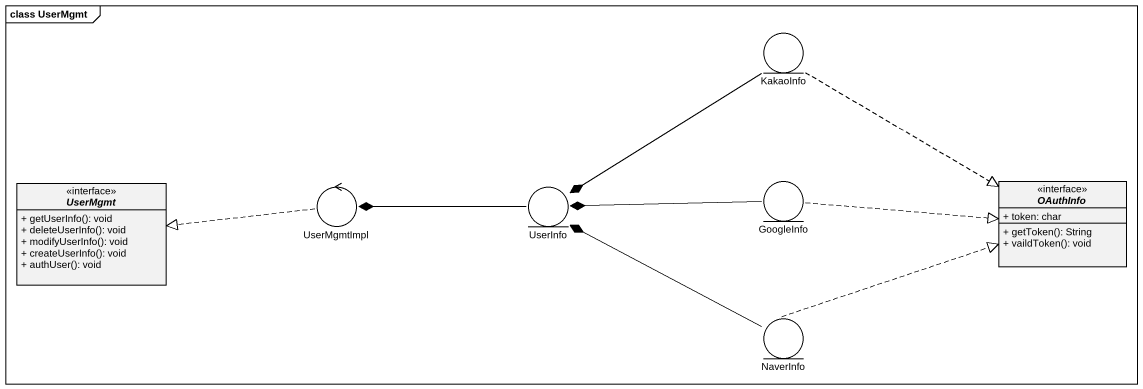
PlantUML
@startuml
mainframe class UserMgmt
allowmixing
hide circle
hide empty members
skinparam classAttributeIconSize 0
entity KakaoInfo
interface UserMgmt {
  + getUserInfo(): void
  + deleteUserInfo(): void
  + modifyUserInfo(): void
  + createUserInfo(): void
  + authUser(): void
}
control UserMgmtImpl
entity UserInfo
entity GoogleInfo
interface OAuthInfo {
  + token: char
  + getToken(): String
  + vaildToken(): void
}
entity NaverInfo
KakaoInfo --* UserInfo
KakaoInfo .right.|> OAuthInfo
UserMgmtImpl .left.|> UserMgmt
UserInfo -left-* UserMgmtImpl
GoogleInfo -left-* UserInfo
GoogleInfo .right.|> OAuthInfo
NaverInfo -left-* UserInfo
NaverInfo .right.|> OAuthInfo
@enduml
